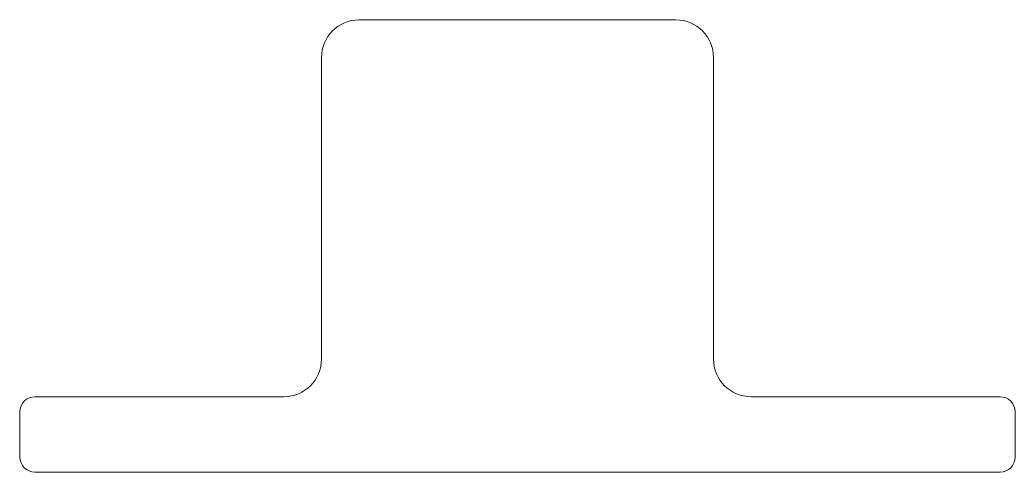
# Model space of a CAD drawing. Header units: millimetres. Extents: x 0 to 66, y 0 to 30.
import ezdxf

# ---------------------------------------------------------------- set-up
doc = ezdxf.new("R2010")
doc.units = ezdxf.units.MM
doc.layers.add('3', color=7, linetype='Continuous', true_color=0xffffff)

msp = doc.modelspace()

# ---------------------------------------------------------------- linework, layer by layer
at = {"layer": '3', "color": 51, "linetype": 'Continuous', "lineweight": 18}
for p, q in [((22.5, 30), (43.5, 30)), ((20, 7.5), (20, 27.5)), ((46, 7.5), (46, 27.5)), ((17.5, 5), (1, 5)), ((65, 5), (48.5, 5)), ((0, 4), (0, 1)), ((66, 1), (66, 4)), ((1, 0), (65, 0))]:
    msp.add_line(p, q, dxfattribs=at)
for centre, radius, start, end in [((22.5, 27.5), 2.5, 90, 180), ((43.5, 27.5), 2.5, 0, 90), ((17.5, 7.5), 2.5, 270, 0), ((48.5, 7.5), 2.5, 180, 270), ((1, 4), 1, 90, 180), ((65, 4), 1, 0, 90), ((1, 1), 1, 180, 270), ((65, 1), 1, 270, 0)]:
    msp.add_arc(centre, radius, start, end, dxfattribs=at)

doc.saveas('drawing.dxf')
